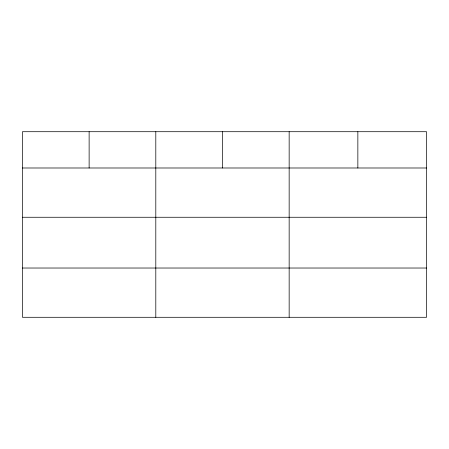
<?xml version="1.0" encoding="UTF-8"?>
<svg xmlns="http://www.w3.org/2000/svg" width="449" height="449" viewBox="0 0 449 449"><rect width="100%" height="100%" fill="white"/><g stroke="black" fill="none" stroke-linecap="round" stroke-linejoin="round"><path stroke-width="0.67" d="M426.55 217.26L426.55 131.709L22.45 131.709L22.45 317.291L426.55 317.291L426.55 217.26L22.45 217.26M22.45 167.993L426.55 167.993M22.45 268.025L426.55 268.025M357.853 131.709L357.853 167.993M289.156 131.709L289.156 317.291M222.48 131.709L222.48 167.993M155.803 131.709L155.803 317.291M89.127 131.709L89.127 167.993"/></g></svg>
